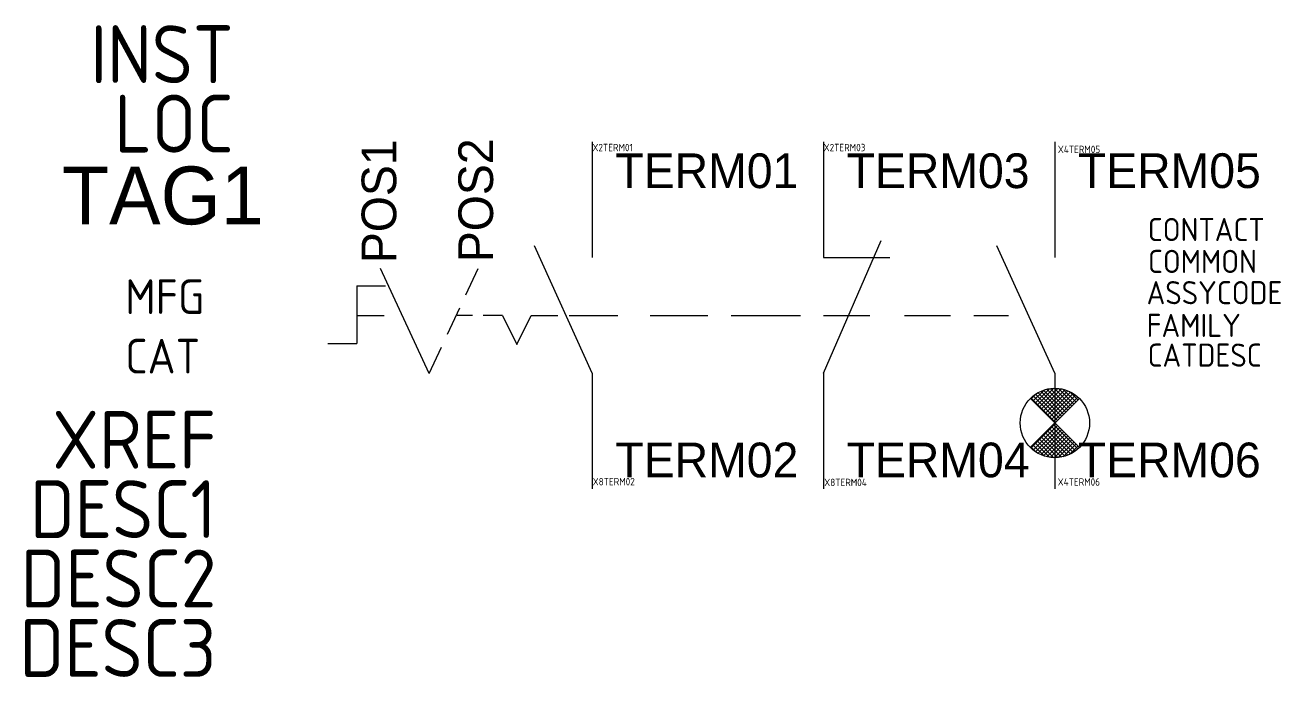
# Model space of a CAD drawing. Header units: millimetres. Extents: x -24.5 to 29.8, y -15.6 to 12.5.
import ezdxf
from ezdxf.enums import TextEntityAlignment as Align

# ---------------------------------------------------------------- set-up
doc = ezdxf.new("R2010")
doc.units = ezdxf.units.MM
doc.styles.add('WD_IEC', font='isocp2.shx', dxfattribs={"width": 0.9, "height": 4})
pattern_1 = [(0, (7.508, -4.6525), (0, 5), [24, -3, 0.5, -3])]
pattern_2 = [(45, (7.50824, -4.65248), (-0.0883883, 0.0883883), []), (135, (7.50824, -4.65248), (-0.0883883, -0.0883883), [])]

msp = doc.modelspace()

# ---------------------------------------------------------------- hatches: boundary and pattern name
h = msp.add_hatch()
h.set_pattern_fill('ACAD_ISO04W100', color=256)
h.set_pattern_definition(pattern_1)
h.paths.add_polyline_path([(21.069, -3.592, 0.4142), (18.948, -3.592), (20.008, -4.653)])
h = msp.add_hatch()
h.set_pattern_fill('ACAD_ISO04W100', color=256)
h.set_pattern_definition(pattern_1)
h.paths.add_polyline_path([(18.948, -3.592), (20.008, -4.653), (21.069, -3.592, 0.4142)])
h = msp.add_hatch()
h.set_pattern_fill('ANSI37', color=256)
h.set_pattern_definition(pattern_2)
h.paths.add_polyline_path([(21.069, -3.592, 0.4142), (18.948, -3.592), (20.008, -4.653)])
h = msp.add_hatch()
h.set_pattern_fill('ANSI37', color=256)
h.set_pattern_definition(pattern_2)
h.paths.add_polyline_path([(20.008, -4.653), (21.069, -3.592, 0.4142), (18.948, -3.592)])
h.paths.add_polyline_path([(21.069, -5.713), (20.008, -4.653), (18.948, -5.713, 0.414184)])
h = msp.add_hatch()
h.set_pattern_fill('ANSI37', color=256)
h.set_pattern_definition(pattern_2)
h.paths.add_polyline_path([(18.948, -5.713, 0.414184), (21.069, -5.713), (20.008, -4.653)])

# ---------------------------------------------------------------- linework, layer by layer
for p, q in [((0, 7.5), (0, 2.5)), ((10, 7.5), (10, 2.5)), ((20, 7.5), (20, 2.5)), ((0, -2.5), (-2.5, 3)), ((10, -2.5), (12.5, 3.241)), ((20, -2.5), (17.5, 3)), ((10, 2.5), (12.868, 2.5)), ((-7.051, -2.51), (-9.159, 2.027)), ((-5.467, 0.889), (-4.938, 2.022)), ((-10.189, 1.277), (-8.939, 1.277)), ((-10.189, 1.277), (-10.189, -1.223)), ((-6.259, -0.811), (-5.731, 0.322)), ((-1, 0), (1.111, 0)), ((2.5, 0), (2.5, 0)), ((2.5, 0), (5, 0)), ((6, 0), (9, 0)), ((10, 0), (12, 0)), ((13.5, 0), (15.5, 0)), ((16.5, 0), (18, 0)), ((-10.181, -0.01), (-8.999, -0.01)), ((-5.176, -0.01), (-5.848, -0.011)), ((-3.89, -0.01), (-4.726, -0.01)), ((-3.89, -0.01), (-3.265, -1.26)), ((-3.265, -1.26), (-2.64, -0.01)), ((-2.64, -0.01), (-1.497, -0.01)), ((-11.439, -1.223), (-10.189, -1.223)), ((-7.051, -2.51), (-6.523, -1.377)), ((0, -2.5), (0, -7.5)), ((10, -2.5), (10, -7.5)), ((20, -2.5), (20, -7.5)), ((18.892, -3.647), (18.892, -3.647)), ((21.068, -3.592), (18.947, -5.713)), ((18.948, -3.592), (21.068, -5.713)), ((19.008, -3.652), (19.008, -3.652))]:
    msp.add_line(p, q)
msp.add_circle((20.008, -4.652), 1.5)

# ---------------------------------------------------------------- texts
at = {"style": 'WD_IEC', "flags": 1}
for tag, p in [('INST', (-15.513, 10.036)), ('LOC', (-15.513, 7.036)), ('DESC1', (-16.261, -9.625)), ('DESC2', (-16.261, -12.625)), ('DESC3', (-16.261, -15.625))]:
    msp.add_attdef(tag, text='', height=2.5, dxfattribs=at).set_placement(p, align=Align.RIGHT)
at = {"flags": 8}
for tag, text, p in [('POS1', '1', (-9.228, 2.256)), ('POS2', '2', (-5.042, 2.298))]:
    msp.add_attdef(tag, text=text, height=1.5, rotation=90, dxfattribs=at).set_placement(p, align=Align.MIDDLE_LEFT)
at = {"style": 'WD_IEC', "flags": 1}
for tag, p, s, height in [('X2TERM01', (0.007, 7.094), '', 0.32), ('X2TERM03', (10.007, 7.094), '', 0.32), ('X4TERM05', (20.136, 7.013), '', 0.32), ('CONTACT', (24.027, 3.209), 'NC', 1), ('COMMON', (24.035, 1.831), '02', 1), ('MFG', (-20.204, 0.059), 'ACKO', 1.5), ('ASSYCODE', (23.977, 0.481), '', 1), ('FAMILY', (23.977, -0.934), 'PB_ACKO', 1), ('CAT', (-20.204, -2.513), 'XB2-BK23(4)', 1.5), ('CATDESC', (24.02, -2.219), '', 1), ('X8TERM02', (0.017, -7.348), '', 0.32), ('X8TERM04', (10.033, -7.381), '', 0.32), ('X4TERM06', (20.13, -7.361), '', 0.32)]:
    msp.add_attdef(tag, p, s, height=height, dxfattribs=at)
for tag, p, s in [('TERM01', (1, 5.5), '13'), ('TERM03', (11, 5.5), '11'), ('TERM05', (21.004, 5.504), '1'), ('TERM02', (1, -7), '14'), ('TERM04', (11, -7), '12'), ('TERM06', (21, -7), '2')]:
    msp.add_attdef(tag, p, s, height=1.5)
msp.add_attdef('TAG1', text='S', height=2.5).set_placement((-14.212, 3.933), align=Align.RIGHT)
at = {"lineweight": 15, "style": 'WD_IEC', "flags": 1}
msp.add_attdef('XREF', text='', height=2.5, dxfattribs=at).set_placement((-16.261, -6.625), align=Align.RIGHT)

doc.saveas('drawing.dxf')
